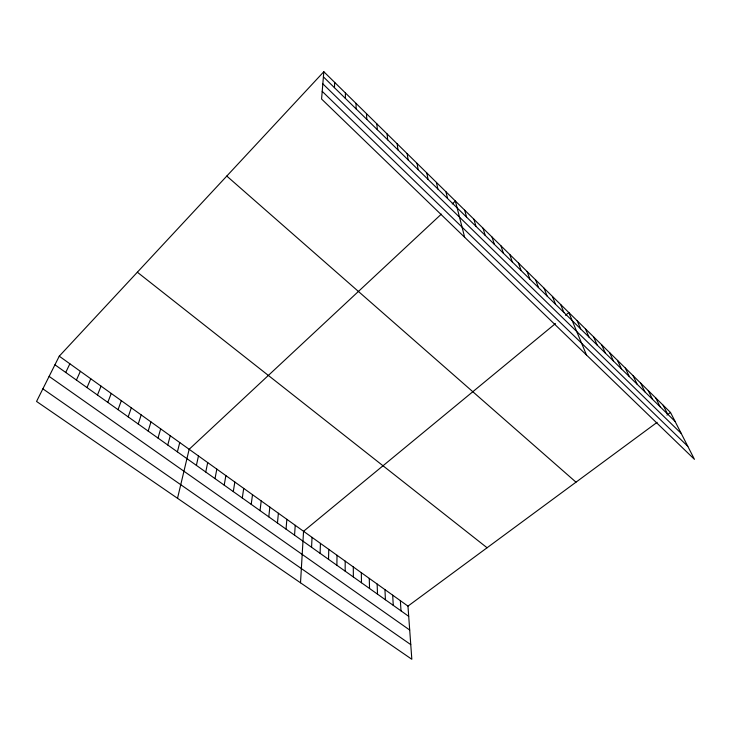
<?xml version="1.0" encoding="UTF-8"?>
<svg xmlns="http://www.w3.org/2000/svg" width="731" height="731" viewBox="0 0 731 731"><rect width="100%" height="100%" fill="white"/><g stroke="black" fill="none" stroke-linecap="round" stroke-linejoin="round"><path stroke-width="1.1" d="M345.16 571.149L345.196 561.134M345.37 98.383L345.416 92.947M336.881 565.264L337.018 555.268M328.521 559.316L328.767 549.356M320.087 553.321L320.443 543.389M334.451 87.683L334.688 82.402M311.57 547.263L312.036 537.367M300.514 582.799L303.557 531.282L555.496 323.55M294.547 535.156L295.242 525.324M286.04 529.107L286.854 519.312M323.824 71.729L321.576 99.023L694.45 459.342L670.501 412.458L323.824 71.729L59.257 356.18L36.55 401.447L411.827 659.271L407.962 606.118L59.257 356.18M277.46 523.003L278.383 513.244M268.789 516.844L269.84 507.113M260.044 510.622L261.214 500.936M251.208 504.344L252.506 494.695M242.299 498.003L243.706 488.39M233.29 491.607L234.834 482.031M224.198 485.137L225.879 475.607M215.024 478.613L216.824 469.119M205.749 472.025L207.695 462.577M196.392 465.364L198.476 455.961M177.523 498.295L189.155 449.291L441.35 214.11M177.395 451.849L179.753 442.547M167.746 444.996L170.259 435.74M158.006 438.07L160.665 428.869M148.174 431.08L150.979 421.924M138.232 424.007L141.193 414.916M128.19 416.871L131.315 407.825M118.047 409.662L121.337 400.67M107.804 402.37L111.249 393.442M97.451 395.014L101.061 386.142M86.989 387.576L90.772 378.768M76.417 380.056L80.373 371.321M65.735 372.463L69.865 363.791M452.251 203.94L455.376 201.025L464.66 237.292M565.492 315.299L568.837 312.548L586.5 355.028M407.962 606.118L657.105 422.344M666.919 415.107L670.501 412.458M42.873 388.846L410.767 644.623M49.114 376.392L409.698 630.031M54.944 364.787L408.702 616.334M137.346 272.215L487.074 547.757M226.784 176.061L576.001 482.168M322.207 91.348L687.807 446.33M322.828 83.827L681.219 433.446M323.404 76.856L675.069 421.403M663.163 405.248L667.65 414.13M655.744 397.956L660.148 406.783M648.251 390.592L652.573 399.364M640.685 383.154L644.916 391.862M633.037 375.633L637.176 384.278M625.307 368.04L629.354 376.62M617.494 360.365L621.451 368.872M609.599 352.607L613.464 361.05M601.622 344.767L605.387 353.137M593.563 336.836L597.227 345.142M585.412 328.831L588.976 337.055M577.17 320.726L580.633 328.877M560.668 304.516L563.921 312.502M552.408 296.393L555.551 304.306M544.065 288.197L547.09 296.018M535.631 279.9L538.537 287.639M527.097 271.521L529.893 279.169M518.48 263.041L521.148 270.607M509.763 254.479L512.312 261.945M500.945 245.817L503.376 253.182M492.036 237.054L494.339 244.328M483.027 228.2L485.192 235.373M473.916 219.245L475.945 226.318M464.697 210.19L466.597 217.153M445.956 191.76L447.564 198.503M436.416 182.394L437.878 189.018M426.776 172.918L428.083 179.424M417.017 163.324L418.178 169.711M407.149 153.62L408.145 159.888M397.161 143.806L397.993 149.937M387.055 133.874L387.722 139.877M376.83 123.822L377.324 129.689M400.36 600.672L401.008 610.86M366.487 113.652L366.807 119.381M392.693 595.171L393.251 605.341M384.954 589.625L385.42 599.776M377.141 584.032L377.516 594.157M369.265 578.385L369.539 588.482M356.015 103.363L356.152 108.946M361.315 572.684L361.489 582.753M353.292 566.936L353.365 576.978"/></g></svg>
